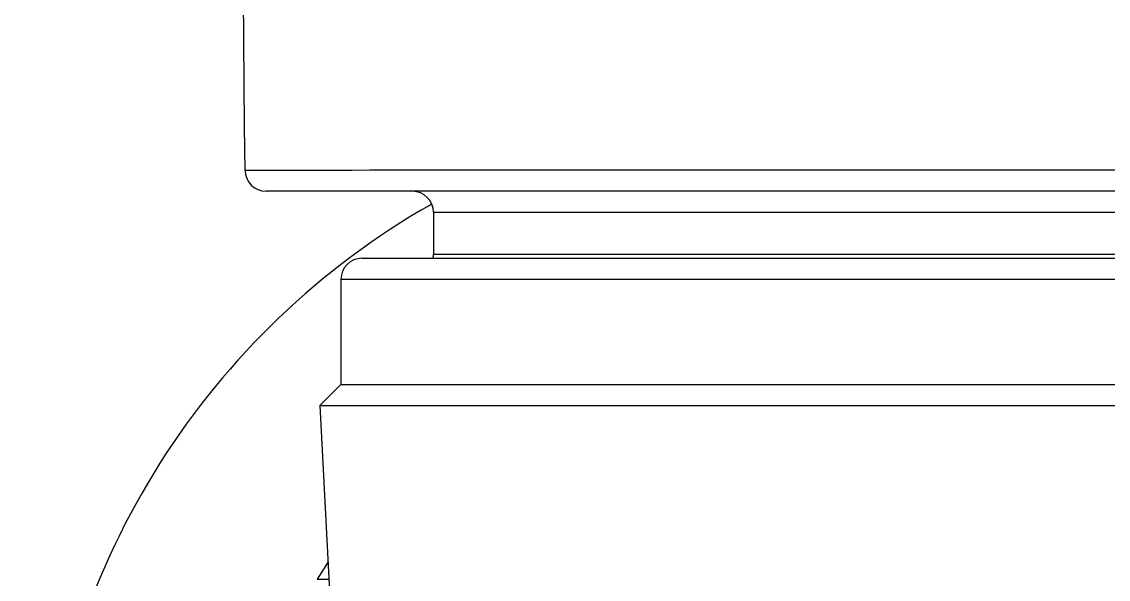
# Model space of a CAD drawing. Header units: centimetres. Extents: x -1797 to 2001, y -8788 to 1856.
# Drawn here: x 1074.085 to 1076.669, y 965.01 to 966.336 of the extents above; entities that cross this region are included whole.
import ezdxf

# ---------------------------------------------------------------- set-up
doc = ezdxf.new("R2010")
doc.units = ezdxf.units.CM
doc.header["$LTSCALE"] = 100
doc.header["$MEASUREMENT"] = 0
doc.linetypes.add('HIDDEN', pattern=[0.375, 0.25, -0.125])
doc.layers.add('HIDDEN -03', color=8, linetype='HIDDEN')
doc.layers.add('ID_Furniture-Fixed_01', color=141, linetype='Continuous')
doc.styles.add('ISO', font='isocp2.shx', dxfattribs={"width": 0.8})
doc.dimstyles.new('DIM DET', dxfattribs={"dimtxt": 0.05, "dimasz": 0.025, "dimexe": 0.025, "dimexo": 0.025, "dimgap": 0.025, "dimtad": 1, "dimzin": 0, "dimdsep": 46, "dimtxsty": 'ISO', "dimblk": 'ARCHTICK', "dimcen": 0.1, "dimdle": 0.025, "dimclrd": 15, "dimclre": 15, "dimclrt": 2, "dimadec": 0, "dimazin": 0, "dimtfac": 1, "dimtmove": 2, "dimatfit": 0, "dimldrblk": 'ARCHTICK', "dimfxl": 0.17, "dimtzin": 1, "dimarcsym": 0})

# ---------------------------------------------------------------- blocks, each defined once
blk = doc.blocks.new('_ARCHTICK')
at = {"color": 0, "linetype": 'ByBlock', "const_width": 0.15}
blk.add_lwpolyline([(-0.5, -0.5), (0.5, 0.5)], dxfattribs=at)

msp = doc.modelspace()

# ---------------------------------------------------------------- linework, layer by layer
at = {"layer": 'ID_Furniture-Fixed_01'}
for p, q in [((1077.2825, 965.9328, 0.0001), (1074.6658, 965.9328, 0.0001)), ((1075.064, 965.8828, 0.0001), (1076.884, 965.8828, 0.0001)), ((1075.064, 965.8828, 0.0001), (1075.064, 965.7828, 0.0001)), ((1076.884, 965.7828, 0.0001), (1075.064, 965.7828, 0.0001)), ((1074.894, 965.7735, 0.0001), (1077.054, 965.7735, 0.0001)), ((1074.844, 965.7235, 0.0001), (1077.104, 965.7235, 0.0001)), ((1074.844, 965.7235, 0.0001), (1074.844, 965.4735, 0.0001)), ((1074.844, 965.4735, 0.0001), (1074.794, 965.4235, 0.0001)), ((1074.844, 965.4735, 0.0001), (1077.104, 965.4735, 0.0001)), ((1074.794, 965.4235, 0.0001), (1077.154, 965.4235, 0.0001)), ((1074.794, 965.4235, 0.0001), (1074.8541, 964.2764, 0.0001)), ((1074.8135, 965.0518, 0.0001), (1074.7871, 965.0101, 0.0001)), ((1074.7871, 965.0101, 0.0001), (1074.8157, 965.0101, 0.0001))]:
    msp.add_line(p, q, dxfattribs=at)
for centre, radius, start, end in [((-389.7538, 953.984, 0.0001), 1464.4187, 0.4694481, 0.7292262), ((1075.974, 964.2964, 0.0001), 3.25, 114.9138, 256.6576), ((1075.974, 964.2964, 0.0001), 3.157, 115.697, 256.257), ((1074.6635, 967.5668, 0.0001), 1.5851, 268.2641, 268.2762), ((1075.9733, -625.0263, 0.0001), 1591.0093, 89.9510545, 90.0488868), ((1074.6658, 965.9828, 0.0001), 0.05, 180.388, 270.0011), ((1075.014, 965.8828, 0.0001), 0.05, 0, 90), ((1075.974, 964.2964, 0.0001), 1.848, 119.6452, 231.528), ((1075.014, 965.7828, 0.0001), 0.05, 349.3069, 0), ((1074.894, 965.7235, 0.0001), 0.05, 90, 180)]:
    msp.add_arc(centre, radius, start, end, dxfattribs=at)

# ---------------------------------------------------------------- leaders
at = {"layer": 'HIDDEN -03'}
for points in [[(1007.8716, 960.3786, 0.0001), (1126.6919, 1037.3026, 0.0001), (1220.4521, 1037.3026, 0.0001)], [(1036.8406, 958.6, 0.0001), (1133.0319, 1017.4634, 0.0001), (1220.4521, 1017.4634, 0.0001)]]:
    msp.add_leader(points, dimstyle='DIM DET', override={"dimasz": 0.04, "dimtad": 0, "dimclrd": 251, "dimldrblk": 'Dot', "dimfxl": 0.1}, dxfattribs=at)

doc.saveas('drawing.dxf')
